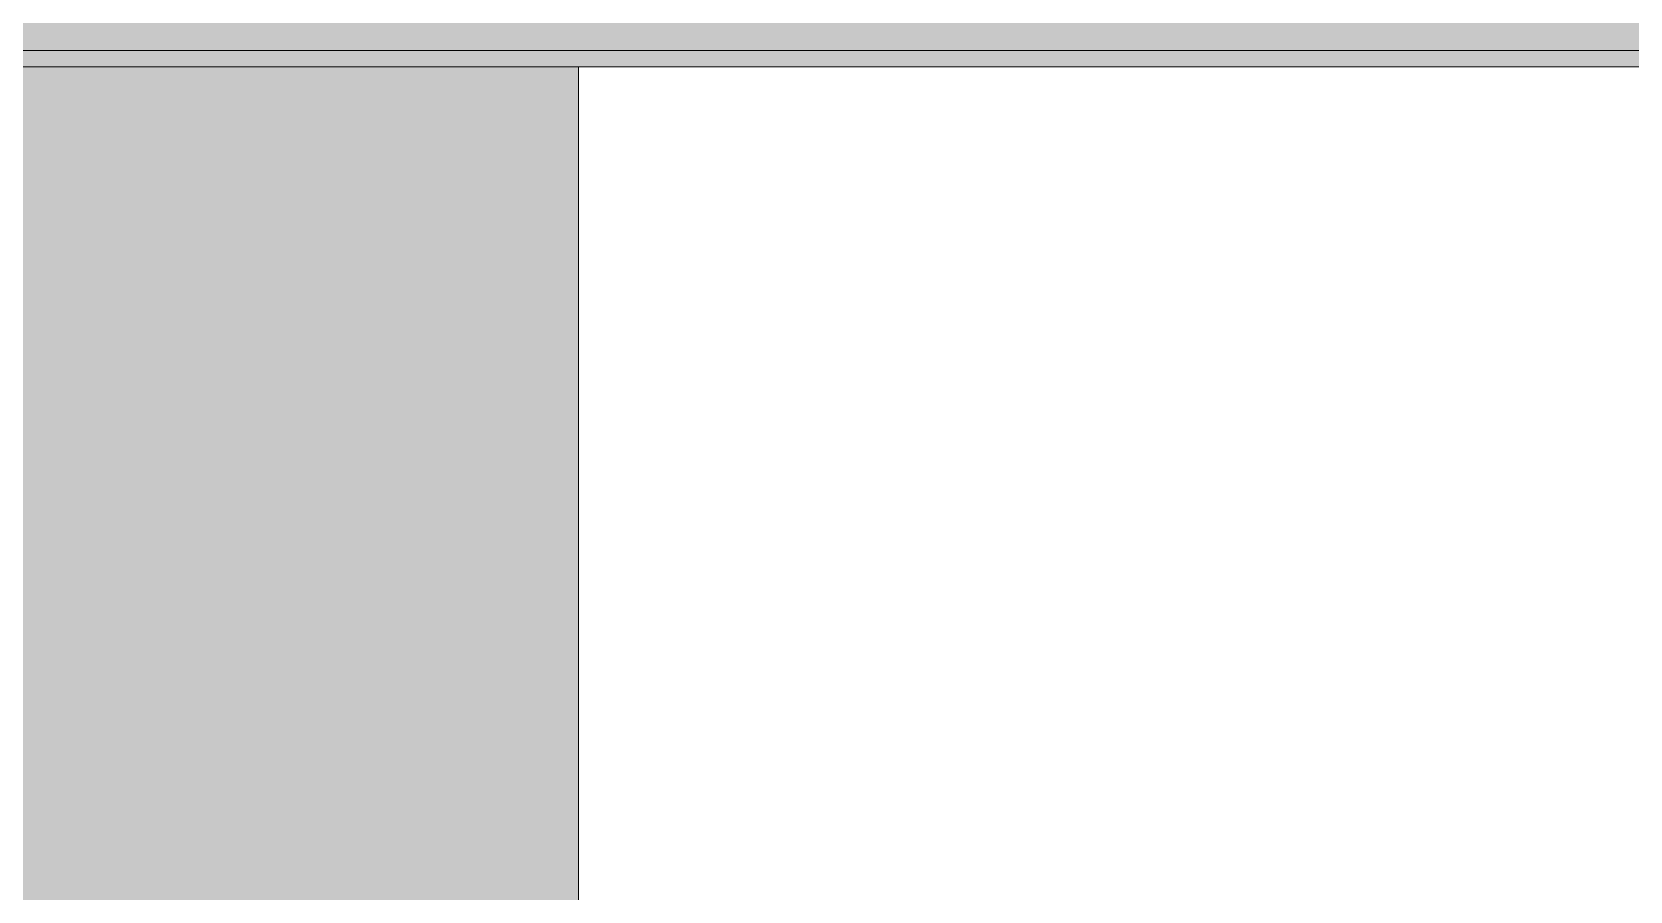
# Model space of a CAD drawing. Header units: inches. Extents: x 20426 to 92531, y -195 to 750.
# Drawn here: x 25029.96 to 25054.09, y 312.77 to 325.73 of the extents above; entities that cross this region are included whole.
import ezdxf

# ---------------------------------------------------------------- set-up
doc = ezdxf.new("R2010")
doc.units = ezdxf.units.IN
doc.header["$MEASUREMENT"] = 0
doc.layers.add('A-GLAZ-CWMG', color=51, linetype='Continuous', lineweight=9)
doc.layers.add('S-COLS', color=52, linetype='Continuous', lineweight=9)

# ---------------------------------------------------------------- blocks, each defined once
blk = doc.blocks.new('Rectangular Mullion - Profile_Polycarbonate_Upper and left-839480-Elevation - South')
at = {"layer": 'A-GLAZ-CWMG'}
for points in [[(24359.476, 325.454), (25981.508, 325.454), (25981.508, 325.992), (22795.772, 325.992), (22795.772, 325.454), (24290.36, 325.454)], [(25949.144, 325.204), (25981.508, 325.204), (25981.508, 325.454), (22795.772, 325.454), (22795.772, 325.204), (25880.028, 325.204)]]:
    blk.add_hatch(color=256, dxfattribs=at).paths.add_polyline_path(points, flags=0)
for p, q in [((25981.508, 325.454), (22795.772, 325.454)), ((25981.508, 325.204), (22795.772, 325.204))]:
    blk.add_line(p, q, dxfattribs=at)

msp = doc.modelspace()

# ---------------------------------------------------------------- hatches: boundary and pattern name
at = {"layer": 'S-COLS'}
h = msp.add_hatch(color=256, dxfattribs=at)
h.paths.add_polyline_path([(25026.214, 2.244), (25026.214, 45.518), (25020.214, 45.518), (25020.214, 2.244)], flags=0)
h.paths.add_polyline_path([(25032.214, 2.244), (25038.214, 2.244), (25038.214, 45.518), (25032.214, 45.518), (25032.214, 20.133)], flags=0)
h.paths.add_polyline_path([(25020.214, 48.555), (25026.214, 48.555), (25026.214, 93.768), (25020.214, 93.768), (25020.214, 57.638)], flags=0)
h.paths.add_polyline_path([(25032.214, 48.555), (25038.214, 48.555), (25038.214, 93.768), (25032.214, 93.768), (25032.214, 52.95)], flags=0)
h.paths.add_polyline_path([(25020.214, 196.232), (25038.214, 196.232), (25038.214, 238.518), (25020.214, 238.518), (25020.214, 207.659)], flags=0)
h.paths.add_polyline_path([(25020.214, 244.482), (25038.214, 244.482), (25038.214, 286.768), (25020.214, 286.768), (25020.214, 245.165)], flags=0)
h.paths.add_polyline_path([(25020.214, 292.732), (25038.214, 292.732), (25038.214, 325.204), (25020.214, 325.204), (25020.214, 320.175)], flags=0)

# ---------------------------------------------------------------- linework, layer by layer
msp.add_line((25038.214, 325.204), (25038.214, 292.732), dxfattribs=at)

# ---------------------------------------------------------------- block references
at = {"layer": 'A-GLAZ-CWMG'}
msp.add_blockref('Rectangular Mullion - Profile_Polycarbonate_Upper and left-839480-Elevation - South', (1943.324, 0), dxfattribs=at)

doc.saveas('drawing.dxf')
